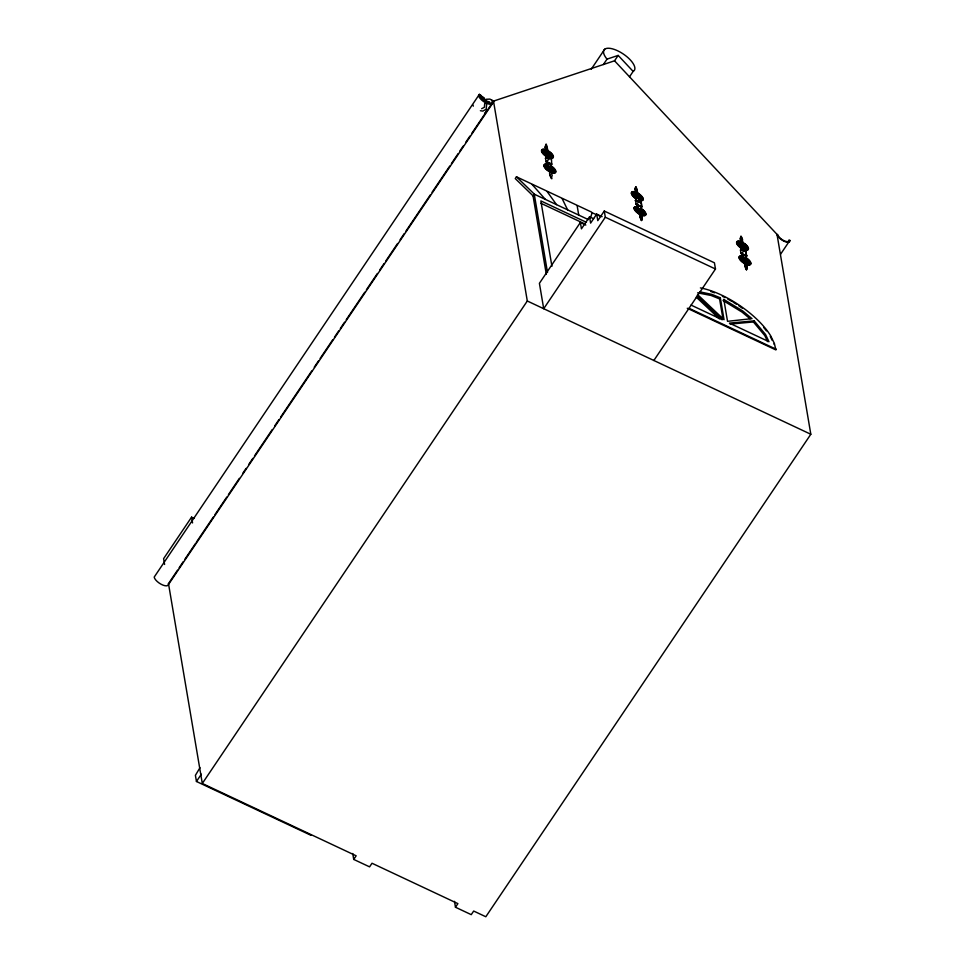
<?xml version="1.0" encoding="UTF-8"?>
<svg xmlns="http://www.w3.org/2000/svg" width="965" height="965" viewBox="0 0 965 965"><rect width="100%" height="100%" fill="white"/><g stroke="black" fill="none" stroke-linecap="round" stroke-linejoin="round"><path stroke-width="1.45" d="M547.324 150.733C545.056 137.814 546.769 147.38 548.277 151.252M550.002 171.601L548.844 171.384A6.839 2.762 34 0 1 543.934 165.968A6.839 2.762 34 0 1 547.698 164.617L546.226 161.445L547.891 164.315A6.839 2.762 34 0 0 544.139 165.666A6.839 2.762 34 0 0 549.037 171.082L550.002 171.601C547.806 174.87 555.285 184.074 549.773 174.713M640.651 200.66A6.839 2.762 34 0 0 642.931 198.525A6.839 2.762 34 0 0 638.154 193.579C637.021 192.903 636.381 182.566 634.994 189.369L636.068 192.53L635.127 189.164L635.778 186.703M639.928 214.471L638.963 213.953A6.839 2.762 34 0 1 634.065 208.536A6.839 2.762 34 0 1 637.829 207.185L636.285 204.11L637.962 206.98A6.839 2.762 34 0 0 634.198 208.331A6.839 2.762 34 0 0 639.107 213.748C640.241 214.435 640.881 224.773 642.268 217.969L641.062 215.014L641.99 215.376A6.839 2.762 34 0 0 645.754 214.037A6.839 2.762 34 0 0 640.844 208.609L641.894 206.739L636.116 204.182L635.549 200.816L641.037 200.25L641.725 206.824L641.037 200.25L636.116 204.182M639.904 217.282L640.06 214.266M743.364 243.108C742.314 242.384 741.615 232.022 740.203 238.898L741.277 242.058L740.372 238.632L741.024 236.184M741.265 253.325C742.037 256.159 748.333 254.567 745.788 257.884A6.839 2.762 34 0 1 750.698 263.3A6.839 2.762 34 0 1 746.934 264.651L746.005 264.277L747.248 267.184C745.836 274.048 745.137 263.698 744.087 262.963A6.839 2.762 34 0 1 739.178 257.546A6.839 2.762 34 0 1 742.941 256.195L741.265 253.325L742.941 256.195M746.608 269.633L744.944 266.099L745.04 263.481M485.926 112.073L485.986 111.12M487.011 110.625L487.072 109.672M551.22 159.768L551.413 157.235L545.527 158.393L546.094 161.746L551.413 157.235L551.703 164.388L546.021 161.746M636.2 192.325L635.272 191.951A6.839 2.762 34 0 0 631.508 193.302A6.839 2.762 34 0 0 636.418 198.718L635.368 200.599L636.381 200.479M638.613 205.617C637.262 204.363 635.549 205.352 638.746 205.412M741.446 241.793L740.517 241.431A6.839 2.762 34 0 0 736.753 242.77A6.839 2.762 34 0 0 741.663 248.198L740.577 250.116L742.845 250.405M545.116 147.03L546.19 150.19L545.116 147.03L545.961 144.28M551.365 178.055L552.209 175.304L550.931 172.446M641.484 220.623L642.268 217.969M746.428 269.898L747.248 267.184M590.496 217.752L592.112 212.783L591.424 212.035L516.456 176.8L515.262 178.585L533.042 195.847L546.311 274.313M641.387 207.005L639.3 205.798L641.52 206.799M546.636 158.188L545.49 158.26L546.6 156.294A6.839 2.762 34 0 1 541.691 150.866A6.839 2.762 34 0 1 545.454 149.527L546.383 149.889M551.859 172.807A6.839 2.762 34 0 0 555.623 171.468A6.839 2.762 34 0 0 550.726 166.04L551.835 164.074L546.226 161.445M489.581 101.94A6.55 2.642 34 0 1 480.691 95.089L479.303 94.437L478.592 95.632A8.227 3.317 34 0 0 485.407 102.676A8.227 3.317 34 0 0 492.596 103.219M199.984 767.706L195.4 775.329L196.45 781.481L311.104 835.376M194.255 518.41L191.577 517.156L163.604 558.663L164.593 564.453M484.032 99.045L479.303 94.437L154.183 577.106A8.299 3.341 34 0 0 161.059 584.223A8.299 3.341 34 0 0 168.308 584.766L493.441 102.097M168.368 583.777L177.536 570.158M179.104 567.83L183.302 561.606M184.894 559.242L195.642 543.295M196.462 542.077L213.289 517.095M214.966 514.598L226.751 497.108M228.44 494.611L239.368 478.363M242.734 473.369L246.099 468.375M248.632 464.623L252.842 458.375M254.519 455.878L272.19 429.642M274.711 425.903L278.921 419.654M280.61 417.157L311.743 370.934M314.264 367.183L318.474 360.946M320.151 358.437L332.78 339.704M334.457 337.207L338.667 330.959M340.343 328.462L344.553 322.214M346.242 319.717L364.746 292.238M366.435 289.741L377.375 273.493M379.896 269.754L384.106 263.505M385.783 261.008L397.568 243.518M400.089 239.766L404.299 233.518M405.988 231.021L430.39 194.797M432.067 192.3L449.738 166.064M451.427 163.567L458.158 153.58M459.835 151.071L463.2 146.077M465.733 142.325L469.931 136.089M471.62 133.592L493.501 101.108L614.536 60.807L618.167 55.415L633.137 71.41L629.506 76.802M591.243 69.203L604.693 49.227M545.852 150.311L545.659 150.612A2.762 1.11 34 0 1 545.997 152.615A2.762 1.11 34 0 1 542.656 151.047L542.861 150.745A5.525 2.22 34 0 1 545.852 150.311A2.762 1.11 34 0 1 546.19 152.313A2.762 1.11 34 0 1 542.861 150.745M542.909 152.506L543.102 152.205A2.762 1.11 34 0 1 546.443 153.773A2.762 1.11 34 0 1 546.781 155.775L546.576 156.077A5.525 2.22 34 0 1 542.909 152.506A2.762 1.11 34 0 1 545.985 153.845A2.762 1.11 34 0 1 546.902 155.956M603.378 64.522L607.009 59.13A18.275 7.37 34 0 1 607.733 48.25A18.275 7.37 34 0 1 628.275 57.912A18.275 7.37 34 0 1 633.137 71.41M547.589 152.108A2.762 1.11 34 0 1 548.096 151.758L548.301 151.457A5.525 2.22 34 0 1 551.98 155.027L551.775 155.329A2.762 1.11 34 0 1 550.774 155.196M546.6 156.294L546.395 156.595A6.839 2.762 34 0 1 541.486 151.167A6.839 2.762 34 0 1 545.249 149.828L546.19 150.19M545.49 158.26L546.576 157.802L547.963 158.718M549.025 157.223L549.218 156.921A2.762 1.11 34 0 1 548.88 154.919A2.762 1.11 34 0 1 552.221 156.487L552.016 156.788A5.525 2.22 34 0 1 549.025 157.223A2.762 1.11 34 0 1 548.687 155.22A2.762 1.11 34 0 1 552.016 156.788M546.588 161.698L547.674 163.121L548.675 162.59M548.301 165.112L548.096 165.413A2.762 1.11 34 0 1 548.434 167.415A2.762 1.11 34 0 1 545.092 165.847L545.297 165.546A5.525 2.22 34 0 1 548.301 165.112A2.762 1.11 34 0 1 548.639 167.114A2.762 1.11 34 0 1 545.297 165.546M545.551 167.005L545.346 167.307A5.525 2.22 34 0 0 549.025 170.877L549.218 170.576A2.762 1.11 34 0 0 548.88 168.573A2.762 1.11 34 0 0 545.551 167.005A5.525 2.22 34 0 0 549.218 170.576M549.387 163.013L549.35 163.616M550.726 166.04L550.919 165.739A6.839 2.762 34 0 1 555.828 171.167A6.839 2.762 34 0 1 552.064 172.506L551.136 172.144M551.992 169.418A2.762 1.11 34 0 1 550.545 166.559L550.738 166.257A5.525 2.22 34 0 1 554.417 169.828L554.212 170.13A2.762 1.11 34 0 1 552.619 169.756M533.066 195.967L534.248 194.061L516.456 176.8M551.461 172.023L551.666 171.722A2.762 1.11 34 0 1 551.329 169.719A2.762 1.11 34 0 1 554.658 171.287L554.465 171.589A5.525 2.22 34 0 1 551.461 172.023A2.762 1.11 34 0 1 551.124 170.021A2.762 1.11 34 0 1 554.465 171.589M196.45 781.481L201.383 774.159M614.536 60.807L777.018 234.374L810.817 434.262L485.817 916.75L473.682 911.044L471.246 914.651L455.468 907.233L457.905 903.626L372.007 863.253L369.583 866.86L353.721 859.417L356.157 855.798L202.3 783.484L527.3 300.996L493.501 101.108L489.882 99.093L485.624 99.311M585.803 225.062L580.363 222.505L539.411 283.312L543.705 308.704L605.32 217.222L604.271 211.033L714.426 262.806L715.475 269.006L653.848 360.488M593.632 218.717L589.555 216.799L581.437 228.862L580.363 222.505M602.124 216.667L596.684 214.109L590.616 223.108L589.555 216.799M604.271 211.033L597.793 220.647L596.684 214.109M635.67 192.747L635.537 192.952A2.762 1.11 34 0 1 635.875 194.954A2.762 1.11 34 0 1 632.533 193.386L632.678 193.181A5.525 2.22 34 0 1 635.67 192.747A2.762 1.11 34 0 1 636.007 194.749A2.762 1.11 34 0 1 632.678 193.181M632.787 194.846L632.919 194.641A2.762 1.11 34 0 1 636.261 196.209A2.762 1.11 34 0 1 636.598 198.211L636.454 198.416A5.525 2.22 34 0 1 632.787 194.846A2.762 1.11 34 0 1 635.863 196.184A2.762 1.11 34 0 1 636.779 198.295M637.974 194.098L638.118 193.893A5.525 2.22 34 0 1 641.785 197.463L641.653 197.668A2.762 1.11 34 0 1 638.311 196.1A2.762 1.11 34 0 1 637.974 194.098A5.525 2.22 34 0 1 641.653 197.668M635.368 200.599L637.781 201.154M636.418 198.718L636.273 198.923A6.839 2.762 34 0 1 631.375 193.507A6.839 2.762 34 0 1 635.127 192.168L636.068 192.53M638.902 199.562L639.035 199.357A2.762 1.11 34 0 1 638.697 197.355A2.762 1.11 34 0 1 642.039 198.923L641.894 199.128A5.525 2.22 34 0 1 638.902 199.562A2.762 1.11 34 0 1 638.565 197.56A2.762 1.11 34 0 1 641.894 199.128M639.3 200.346L639.445 200.141A6.839 2.762 34 0 0 643.209 198.802A6.839 2.762 34 0 0 638.299 193.374L637.334 192.855M635.368 208.199A2.762 1.11 34 0 0 638.697 209.767A2.762 1.11 34 0 0 638.36 207.777A5.525 2.22 34 0 0 635.368 208.199L635.223 208.416A2.762 1.11 34 0 0 637.563 209.851M635.477 209.875L635.609 209.67A2.762 1.11 34 0 1 638.951 211.239A2.762 1.11 34 0 1 639.288 213.241L639.144 213.446A5.525 2.22 34 0 1 635.477 209.875A2.762 1.11 34 0 1 638.806 211.444A2.762 1.11 34 0 1 639.144 213.446M640.29 202.155L640.627 203.06L640.265 202.457M640.977 203.229L639.445 200.141M638.89 209.863A2.762 1.11 34 0 0 638.227 207.982L638.36 207.777M640.844 208.609L640.989 208.404A6.839 2.762 34 0 1 645.899 213.832A6.839 2.762 34 0 1 642.135 215.171L641.194 214.809M640.338 209.248A2.762 1.11 34 0 1 640.663 209.128L640.808 208.922A5.525 2.22 34 0 1 644.487 212.493L644.343 212.698A2.762 1.11 34 0 1 640.29 210.201M641.592 214.592L641.725 214.387A2.762 1.11 34 0 1 641.387 212.384A2.762 1.11 34 0 1 644.729 213.953L644.596 214.158A5.525 2.22 34 0 1 641.592 214.592A2.762 1.11 34 0 1 641.255 212.59A2.762 1.11 34 0 1 644.596 214.158M740.915 242.215L740.746 242.48A2.762 1.11 34 0 1 741.084 244.483A2.762 1.11 34 0 1 737.743 242.903L737.923 242.649A5.525 2.22 34 0 1 740.915 242.215A2.762 1.11 34 0 1 741.253 244.217A2.762 1.11 34 0 1 737.923 242.649M737.996 244.374L738.165 244.109A2.762 1.11 34 0 1 741.506 245.677A2.762 1.11 34 0 1 741.844 247.679L741.663 247.945A5.525 2.22 34 0 1 737.996 244.374A2.762 1.11 34 0 1 740.806 245.484A2.762 1.11 34 0 1 742.169 247.595M742.616 239.525L740.843 236.437M743.183 243.626L743.364 243.361A5.525 2.22 34 0 1 747.043 246.931L746.862 247.197A2.762 1.11 34 0 1 743.52 245.629A2.762 1.11 34 0 1 743.183 243.626A5.525 2.22 34 0 1 746.862 247.197M741.663 248.198L741.482 248.451A6.839 2.762 34 0 1 736.585 243.035A6.839 2.762 34 0 1 740.336 241.684M740.577 250.116L741.59 250.007M744.111 249.091L744.292 248.825A2.762 1.11 34 0 1 743.955 246.823A2.762 1.11 34 0 1 747.284 248.391L747.115 248.656A5.525 2.22 34 0 1 744.111 249.091A2.762 1.11 34 0 1 743.774 247.088A2.762 1.11 34 0 1 747.115 248.656M744.51 249.875L744.691 249.621A6.839 2.762 34 0 0 748.454 248.27A6.839 2.762 34 0 0 743.545 242.854L742.592 242.336M742.507 259.115A2.762 1.11 34 0 1 740.167 257.679L740.336 257.414A5.525 2.22 34 0 1 743.34 256.992A2.762 1.11 34 0 1 743.677 258.982A2.762 1.11 34 0 1 740.336 257.414M740.408 259.139L740.589 258.885A2.762 1.11 34 0 1 743.931 260.454A2.762 1.11 34 0 1 744.268 262.444L744.087 262.709A5.525 2.22 34 0 1 740.408 259.139A2.762 1.11 34 0 1 743.75 260.707A2.762 1.11 34 0 1 744.087 262.709M744.691 249.621L746.186 252.758L745.402 251.515M740.167 257.679A5.525 2.22 34 0 1 743.159 257.245L743.34 256.992M746.874 255.954L740.999 253.385L740.432 250.019L745.571 249.983L746.608 256.014L745.571 249.983L740.999 253.385M745.788 257.884L745.969 257.619A6.839 2.762 34 0 1 750.867 263.035A6.839 2.762 34 0 1 747.115 264.386L746.174 264.012M745.607 258.403L745.788 258.137A5.525 2.22 34 0 1 749.455 261.708L749.286 261.961A2.762 1.11 34 0 1 745.945 260.393A2.762 1.11 34 0 1 745.607 258.403A5.525 2.22 34 0 1 749.286 261.961M723.038 319.331L719.588 298.909L720.336 297.799L711.772 294.349L699.673 291.828M748.526 264.12A5.525 2.22 34 0 1 746.536 263.855L746.705 263.602A2.762 1.11 34 0 1 746.367 261.599A2.762 1.11 34 0 1 749.708 263.168L749.528 263.433A5.525 2.22 34 0 1 749.178 263.891M723.822 299.427L727.526 321.321L752.012 318.631L742.785 310.995L723.822 299.427L723.075 300.537L742.037 312.105L750.107 318.788M780.613 254.169L789.877 240.418L788.972 239.996A6.478 2.606 34 0 1 783.99 240.707A6.478 2.606 34 0 1 777.899 234.797L777.018 234.374A7.515 3.028 34 0 0 784.099 241.25A7.515 3.028 34 0 0 789.877 240.418M730.119 324.095L753.412 321.96L754.16 320.85L765.51 334.457L768.996 341.719L729.419 323.118L754.16 320.85M773.978 344.143L774.388 343.528L770.673 335.784A57.369 23.136 34 0 0 700.409 287.908M774.388 343.528L775.884 349.921L687.273 308.269M492.657 102.23L493.501 101.108L491.885 100.348A6.55 2.642 34 0 1 491.836 101.132M638.673 205.533L639.3 205.798M607.009 59.13L618.167 55.415M481.656 108.707L484.382 107.296L484.695 103.605M592.112 212.783L601.123 216.594M697.586 292.853L711.024 295.459L719.588 298.909M481.028 95.837L484.285 97.923M480.389 110.722L482.802 111.096L486.167 109.262L486.637 104.678L485.685 101.868M605.32 217.222L715.475 269.006M534.272 194.182L588.469 219.658M586.443 222.324L540.858 200.901L551.92 266.316M540.991 203.313L585.236 224.109M691.049 305.085L722.266 319.753L697.02 296.05M689.046 308.305L776.294 349.318M527.3 300.996L810.817 434.262M547.529 150.431L548.482 150.95A6.839 2.762 34 0 1 553.259 155.884A6.839 2.762 34 0 1 550.979 158.031M744.859 263.747L743.906 263.228A6.839 2.762 34 0 1 739.492 256.425M549.652 163.929L550.979 164.557L551.473 163.917M696.26 297.16L719.323 318.812M697.514 294.53L724.04 319.68L720.336 297.799M753.412 321.96L764.763 335.567L767.67 341.622M744.51 255.556L745.933 256.388L746.524 255.785M532.173 184.556L545.382 199.405M547.227 191.685L556.503 204.628M562.185 198.718L567.613 209.851M770.263 336.399L772.121 340.271M635.633 186.908L637.226 190.25M641.629 220.418L639.964 216.884M472.947 105.089L473.32 106.138M746.355 265.339L747.079 267.438M641.423 216.064L642.135 218.174M741.615 253.481L743.713 254.471M577.154 205.75L578.735 215.086M534.248 194.061L547.517 272.528M454.479 901.358L455.468 907.233M352.732 853.506L353.721 859.417M191.577 517.156L192.554 522.933M168.489 583.596L202.3 783.484M493.501 101.108A8.299 3.341 34 0 1 487.12 102.025A8.299 3.341 34 0 1 479.303 94.437M710.662 291.406A57.369 23.136 34 0 1 714.51 292.829M722.375 296.291A57.369 23.136 34 0 1 725.041 297.618M727.707 299.041A57.369 23.136 34 0 1 731.687 301.297M733.002 302.069A57.369 23.136 34 0 1 736.524 304.264M738.864 305.809A57.369 23.136 34 0 1 742.302 308.197M763.725 327.509A57.369 23.136 34 0 1 766.451 330.874M737.743 242.903A5.525 2.22 34 0 1 740.746 242.48M744.835 244.121A6.839 2.762 34 0 1 745.861 250.188M747.043 246.931A2.762 1.11 34 0 1 743.701 245.363A2.762 1.11 34 0 1 743.364 243.361M747.284 248.391A5.525 2.22 34 0 1 744.292 248.825M741.844 247.679A5.525 2.22 34 0 1 738.165 244.109M749.708 263.168A5.525 2.22 34 0 1 746.705 263.602M744.268 262.444A5.525 2.22 34 0 1 740.589 258.885M749.455 261.708A2.762 1.11 34 0 1 746.126 260.14A2.762 1.11 34 0 1 745.788 258.137M746.536 263.855A2.762 1.11 34 0 1 746.198 261.865A2.762 1.11 34 0 1 749.528 263.433M740.3 256.135A6.839 2.762 34 0 1 742.76 256.461M743.159 257.245A2.762 1.11 34 0 1 743.822 259.127M485.431 112.7A7.636 3.076 34 0 1 484.539 113.026M635.585 207.945A5.525 2.22 34 0 1 638.227 207.982M640.663 209.128A5.525 2.22 34 0 1 644.343 212.698M545.092 165.847A5.525 2.22 34 0 1 548.096 165.413M550.545 166.559A5.525 2.22 34 0 1 554.212 170.13M642.039 198.923A5.525 2.22 34 0 1 639.035 199.357M636.598 198.211A5.525 2.22 34 0 1 632.919 194.641M641.785 197.463A2.762 1.11 34 0 1 638.456 195.895A2.762 1.11 34 0 1 638.118 193.893M632.533 193.386A5.525 2.22 34 0 1 635.537 192.952M542.656 151.047A5.525 2.22 34 0 1 545.659 150.612M548.096 151.758A5.525 2.22 34 0 1 551.775 155.329M554.417 169.828A2.762 1.11 34 0 1 551.075 168.26A2.762 1.11 34 0 1 550.738 166.257M644.729 213.953A5.525 2.22 34 0 1 641.725 214.387M639.288 213.241A5.525 2.22 34 0 1 635.609 209.67M644.487 212.493A2.762 1.11 34 0 1 641.146 210.925A2.762 1.11 34 0 1 640.808 208.922M550.171 154.955A2.762 1.11 34 0 1 547.577 152.434M552.221 156.487A5.525 2.22 34 0 1 549.218 156.921M546.781 155.775A5.525 2.22 34 0 1 543.102 152.205M551.98 155.027A2.762 1.11 34 0 1 548.639 153.459A2.762 1.11 34 0 1 548.301 151.457M549.748 152.265A6.839 2.762 34 0 1 550.774 158.332M554.658 171.287A5.525 2.22 34 0 1 551.666 171.722M545.792 167.307A2.762 1.11 34 0 1 548.904 169.104A2.762 1.11 34 0 1 549.025 170.877"/></g></svg>
